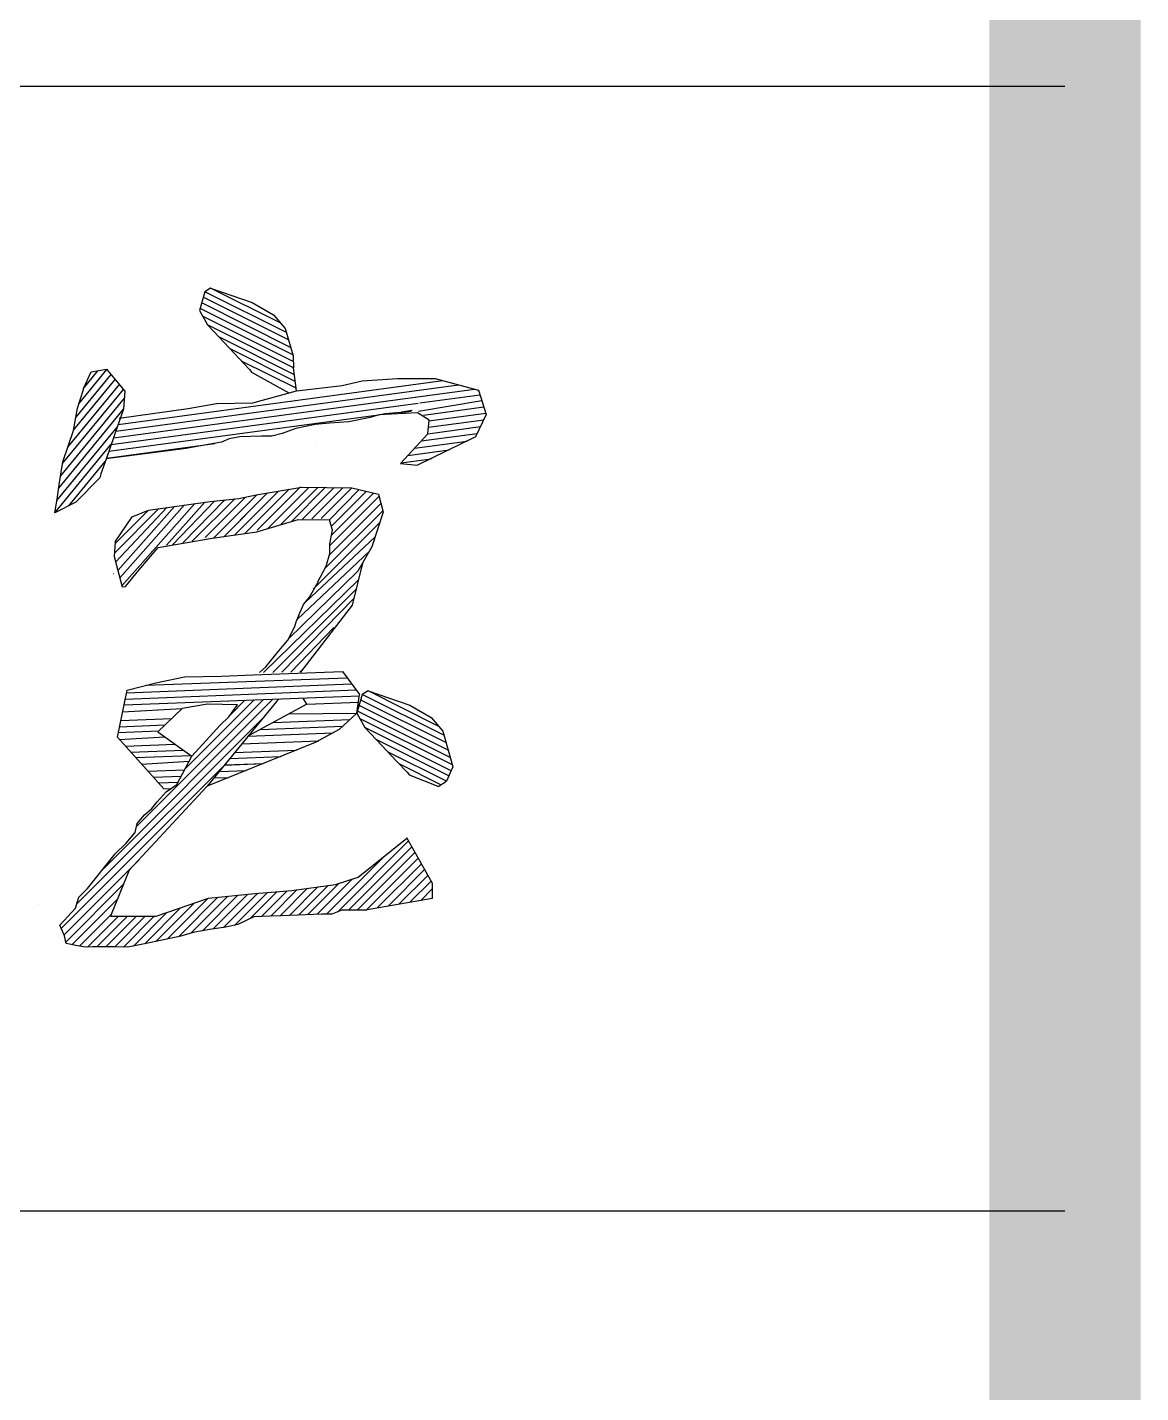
# Model space of a CAD drawing. Extents: x 14207793 to 14719554, y -1675802 to -1228715.
# Drawn here: x 14392332 to 14393067, y -1348735 to -1347833 of the extents above; entities that cross this region are included whole.
import ezdxf

# ---------------------------------------------------------------- set-up
doc = ezdxf.new("R2010")
doc.units = 0
doc.header["$LTSCALE"] = 500
doc.header["$MEASUREMENT"] = 0
doc.layers.get('0').update_dxf_attribs({"linetype": 'CONTINUOUS'})
doc.layers.add('PUB_TITLE', color=4, linetype='CONTINUOUS')

# ---------------------------------------------------------------- blocks, each defined once
blk = doc.blocks.new('whb')
at = {"color": 6, "ltscale": 0.333333}
for p, q in [((7937924.6, -471072.96, -14460.69), (7937921.39, -471084.2, -14460.69)), ((7937928.03, -471070.84, -14460.69), (7937924.6, -471072.96, -14460.69)), ((7937973.67, -471097.49, -14460.69), (7937924.6, -471072.96, -14460.69)), ((7937970.33, -471091.98, -14460.69), (7937928.03, -471070.84, -14460.69)), ((7937928.03, -471070.84, -14460.69), (7937953.18, -471079.39, -1446.07)), ((7937977.57, -471110.94, -14460.69), (7937921.72, -471083.03, -14460.69)), ((7937976.27, -471106.46, -14460.69), (7937922.68, -471079.67, -14460.69)), ((7937974.97, -471101.97, -14460.69), (7937923.64, -471076.31, -14460.69)), ((7937953.18, -471079.39, -1446.07), (7937965.98, -471086.81, -1446.07)), ((7937921.39, -471084.2, -14460.69), (7937926.09, -471092.88, -14460.69)), ((7937977.87, -471114.93, -14460.69), (7937923.24, -471087.62, -14460.69)), ((7937965.98, -471086.81, -1446.07), (7937973, -471095.15, -1446.07)), ((7937978.08, -471118.87, -14460.69), (7937926.09, -471092.88, -14460.69)), ((7937926.09, -471092.88, -14460.69), (7937933.14, -471100.34, -14460.69)), ((7937978.56, -471122.94, -14460.69), (7937932.96, -471100.15, -14460.69)), ((7937933.14, -471100.34, -14460.69), (7937945.33, -471113.24, -14460.69)), ((7937973, -471095.15, -1446.07), (7937977.69, -471111.49, -1446.07)), ((7937979.05, -471127.02, -14460.69), (7937939.83, -471107.42, -14460.69)), ((7937967.68, -471105.45, -14460.69), (7937967.68, -471105.45, -14460.69)), ((7937967.68, -471105.45, -14460.69), (7937967.68, -471105.45, -14460.69)), ((7937945.33, -471113.24, -14460.69), (7937951.51, -471119.78, -14460.69)), ((7937945.33, -471113.24, -14460.69), (7937945.33, -471113.24, -14460.69)), ((7937979.53, -471131.1, -14460.69), (7937946.7, -471114.69, -14460.69)), ((7937977.69, -471111.49, -1446.07), (7937978.08, -471118.87, -14460.69)), ((7937846.87, -471148.73, -14460.69), (7937868.14, -471122.86, -14460.69)), ((7937848.67, -471140.54, -14460.69), (7937865.65, -471119.88, -14460.69)), ((7937851.42, -471131.19, -14460.69), (7937860.15, -471120.57, -14460.69)), ((7937851.42, -471131.19, -14460.69), (7937856.21, -471121.25, -14460.69)), ((7937856.21, -471121.25, -14460.69), (7937865.45, -471119.64, -14460.69)), ((7937856.21, -471121.25, -14460.69), (7937856.21, -471121.25, -14460.69)), ((7937865.45, -471119.64, -14460.69), (7937876.48, -471132.81, -14460.69)), ((7937951.51, -471119.78, -14460.69), (7937952.97, -471121.65, -14460.69)), ((7937951.51, -471119.78, -14460.69), (7937951.51, -471119.78, -14460.69)), ((7937952.97, -471121.65, -14460.69), (7937952.97, -471121.65, -14460.69)), ((7937975.27, -471134, -7230.35), (7937952.97, -471121.65, -14460.69)), ((7937979.72, -471132.67, -7230.35), (7937978.08, -471118.87, -14460.69)), ((7938019.27, -471126.65, -7230.35), (7938040.57, -471125.12, -7230.35)), ((7938040.57, -471125.12, -7230.35), (7938063.25, -471125.22, -7230.35)), ((7938063.25, -471125.22, -7230.35), (7938089.31, -471132.2, -7230.35)), ((7937838.93, -471176.38, -14460.69), (7937875.61, -471131.77, -14460.69)), ((7937842.1, -471166.52, -14460.69), (7937873.12, -471128.8, -14460.69)), ((7937845.57, -471156.3, -14460.69), (7937870.63, -471125.83, -14460.69)), ((7937847.82, -471143.15, -14460.69), (7937851.46, -471131.92, -14460.69)), ((7937851.46, -471131.92, -14460.69), (7937851.42, -471131.19, -14460.69)), ((7937869.57, -471160.99, -7230.35), (7938086.94, -471131.57, -7230.35)), ((7937870.99, -471156.95, -7230.35), (7938077.4, -471129.01, -7230.35)), ((7937872.41, -471152.91, -7230.35), (7938067.86, -471126.46, -7230.35)), ((7937876.48, -471132.81, -14460.69), (7937875.63, -471143.75, -14460.69)), ((7937953.49, -471139.85, -7230.35), (7937979.72, -471132.67, -7230.35)), ((7937979.72, -471132.67, -7230.35), (7938007.38, -471129.38, -7230.35)), ((7937984.41, -471132.1, -14460.69), (7937984.41, -471132.1, -14460.69)), ((7938007.38, -471129.38, -7230.35), (7938019.27, -471126.65, -7230.35)), ((7938088.83, -471132.88, -7230.35), (7938088.83, -471132.88, -7230.35)), ((7938089.31, -471132.2, -7230.35), (7938094.09, -471146.94, -7230.35)), ((7937837.77, -471183.79, -14460.69), (7937876.15, -471137.12, -14460.69)), ((7937868.15, -471165.02, -7230.35), (7938053.03, -471140, -7230.35)), ((7937914.53, -471143.26, -7230.35), (7937931.57, -471140.32, -7230.35)), ((7937931.57, -471140.32, -7230.35), (7937953.49, -471139.85, -7230.35)), ((7937931.57, -471140.32, -7230.35), (7937931.57, -471140.32, -7230.35)), ((7937978.64, -471137.59, -7230.35), (7937978.64, -471137.59, -7230.35)), ((7938053.35, -471144.79, -7230.35), (7938091.34, -471138.46, -7230.35)), ((7938053.98, -471139.87, -7230.35), (7938090.2, -471134.97, -7230.35)), ((7937836.61, -471191.21, -14460.69), (7937875.63, -471143.75, -14460.69)), ((7937845.55, -471156.43, -14460.69), (7937847.82, -471143.15, -14460.69)), ((7937866.73, -471169.06, -7230.35), (7938029.16, -471147.08, -7230.35)), ((7937875.63, -471143.75, -14460.69), (7937871.85, -471154.51, -14460.69)), ((7937873.08, -471149.15, -13981.32), (7937914.53, -471143.26, -7230.35)), ((7938024.11, -471148.66, -7230.35), (7938011.32, -471151.3, -7230.35)), ((7938028.25, -471147.42, -7230.35), (7938024.11, -471148.66, -7230.35)), ((7938033.19, -471146.44, -7230.35), (7938028.25, -471147.42, -7230.35)), ((7938028.25, -471147.42, -7230.35), (7938028.25, -471147.42, -7230.35)), ((7938052.59, -471145.92, -7230.35), (7938029.16, -471147.08, -7230.35)), ((7938039.95, -471145.8, -7230.35), (7938033.19, -471146.44, -7230.35)), ((7938033.19, -471146.44, -7230.35), (7938033.19, -471146.44, -7230.35)), ((7938043.89, -471145.76, -7230.35), (7938039.95, -471145.8, -7230.35)), ((7938039.95, -471145.8, -7230.35), (7938039.95, -471145.8, -7230.35)), ((7938039.95, -471145.8, -7230.35), (7938039.95, -471145.8, -7230.35)), ((7938042.84, -471145.23, -7230.35), (7938049.42, -471144.34, -7230.35)), ((7938048.79, -471145.1, -7230.35), (7938043.89, -471145.76, -7230.35)), ((7938043.89, -471145.76, -7230.35), (7938043.89, -471145.76, -7230.35)), ((7938059.6, -471150.23, -7230.35), (7938052.59, -471145.92, -7230.35)), ((7938056.19, -471147.27, -7230.35), (7938092.6, -471142.34, -7230.35)), ((7938059.56, -471150.66, -7230.35), (7938093.79, -471146.03, -7230.35)), ((7938094.09, -471146.94, -7230.35), (7938087.65, -471160.4, -7230.35)), ((7937835.45, -471198.62, -14460.69), (7937871.95, -471154.23, -14460.69)), ((7937839.1, -471175.32, -14460.69), (7937845.55, -471156.43, -14460.69)), ((7937871.85, -471154.51, -14460.69), (7937865.31, -471173.11, -14460.69)), ((7937979.47, -471155.39, -7230.35), (7937971.25, -471158.31, -7230.35)), ((7937991, -471152.88, -7230.35), (7937979.47, -471155.39, -7230.35)), ((7937999.65, -471152.16, -7230.35), (7937991, -471152.88, -7230.35)), ((7937991, -471152.88, -7230.35), (7937991, -471152.88, -7230.35)), ((7938011.32, -471151.3, -7230.35), (7937999.65, -471152.16, -7230.35)), ((7938058.85, -471158.45, -7230.35), (7938059.6, -471150.23, -7230.35)), ((7938058.85, -471158.45, -7230.35), (7938090.64, -471154.14, -7230.35)), ((7938059.2, -471154.55, -7230.35), (7938092.61, -471150.03, -7230.35)), ((7937834.29, -471206.03, -14460.69), (7937868.26, -471164.72, -14460.69)), ((7937865.31, -471173.1, -7230.35), (7937930.58, -471164.27, -7230.35)), ((7937926.6, -471165.03, -7230.35), (7937913.31, -471167.28, -7230.35)), ((7937934.56, -471163.5, -7230.35), (7937926.6, -471165.03, -7230.35)), ((7937939.27, -471161.5, -7230.35), (7937934.56, -471163.5, -7230.35)), ((7937945.7, -471160.41, -7230.35), (7937939.27, -471161.5, -7230.35)), ((7937958.79, -471160, -7230.35), (7937945.7, -471160.41, -7230.35)), ((7937964.89, -471159.85, -7230.35), (7937958.79, -471160, -7230.35)), ((7937962.85, -471159.9, -7230.35), (7937967.01, -471159.34, -7230.35)), ((7937971.25, -471158.31, -7230.35), (7937964.89, -471159.85, -7230.35)), ((7937991.46, -471165.32, -7230.35), (7937991.46, -471165.32, -7230.35)), ((7938058.84, -471158.47, -7230.35), (7938042.47, -471176.32, -7230.35)), ((7938050.83, -471167.2, -7230.35), (7938082.5, -471162.92, -7230.35)), ((7938087.65, -471160.4, -7230.35), (7938052.75, -471177.48, -7230.35)), ((7938054.84, -471162.84, -7230.35), (7938088.67, -471158.26, -7230.35)), ((7937865.31, -471173.11, -14460.69), (7937861.99, -471182.55, -14460.69)), ((7937913.31, -471167.28, -7230.35), (7937865.11, -471173.68, -13744.13)), ((7937865.31, -471173.11, -14460.69), (7937865.31, -471173.11, -14460.69)), ((7938042.83, -471175.94, -7230.35), (7938060.91, -471173.49, -7230.35)), ((7938046.83, -471171.57, -7230.35), (7938071.71, -471168.2, -7230.35)), ((7937837.13, -471187.89, -14460.69), (7937839.1, -471175.32, -14460.69)), ((7937839.1, -471175.32, -14460.69), (7937839.1, -471175.32, -14460.69)), ((7937839.1, -471175.32, -14460.69), (7937839.1, -471175.32, -14460.69)), ((7937842.72, -471201.79, -14460.69), (7937864.57, -471175.2, -14460.69)), ((7937861.99, -471182.55, -14460.69), (7937861.37, -471185.11, -14460.69)), ((7937861.99, -471182.55, -14460.69), (7937861.99, -471182.55, -14460.69)), ((7938042.47, -471176.32, -7230.35), (7938052.75, -471177.48, -7230.35)), ((7937835.56, -471197.94, -14460.69), (7937837.13, -471187.89, -14460.69)), ((7937846.79, -471199.74, -14460.69), (7937861.37, -471185.11, -14460.69)), ((7937861.37, -471185.11, -14460.69), (7937861.37, -471185.11, -14460.69)), ((7937955.52, -471195.29), (7937983.01, -471190.57, -7230.35)), ((7937956.07, -471216.56, -7230.35), (7937982.17, -471190.46, -7230.35)), ((7937962.45, -471215.57, -7230.35), (7937987.37, -471190.65, -7230.35)), ((7937970.14, -471213.26, -7230.35), (7937992.66, -471190.75, -7230.35)), ((7937976.68, -471211.31, -7230.35), (7937997.15, -471190.83, -7230.35)), ((7937983.01, -471190.57, -7230.35), (7938013.02, -471191.14, -7230.35)), ((7937983.4, -471209.98, -7230.35), (7938002.44, -471190.94, -7230.35)), ((7937834.29, -471206.03, -14460.69), (7937835.56, -471197.94, -14460.69)), ((7937890.69, -471204.41, -7230.35), (7937927.73, -471199.2, -7230.35)), ((7937905.2, -471225.44, -7230.35), (7937930.58, -471198.91, -7230.35)), ((7937911.24, -471224.14, -7230.35), (7937936.56, -471198.31, -7230.35)), ((7937917.04, -471223.25, -7230.35), (7937942.57, -471197.71, -7230.35)), ((7937924.73, -471220.95, -7230.35), (7937949.05, -471196.63, -7230.35)), ((7937927.73, -471199.2, -7230.35), (7937944.99, -471197.47)), ((7937929.76, -471221.31, -7230.35), (7937955.86, -471195.21, -7230.35)), ((7937935.74, -471220.71, -7230.35), (7937962.34, -471194.12, -7230.35)), ((7937942.37, -471219.48, -7230.35), (7937968.85, -471193, -7230.35)), ((7937944.99, -471197.47), (7937955.52, -471195.29)), ((7937948.67, -471218.57, -7230.35), (7937975.36, -471191.88, -7230.35)), ((7937989.03, -471209.73, -7230.35), (7938007.73, -471191.04, -7230.35)), ((7937994.67, -471209.49, -7230.35), (7938013.02, -471191.14, -7230.35)), ((7937999.71, -471210.36, -7230.35), (7938017.39, -471192.16, -7230.35)), ((7937999.96, -471225.76, -7230.35), (7938029.56, -471196.16, -7230.35)), ((7938001.03, -471219.3, -7230.35), (7938026.13, -471194.2, -7230.35)), ((7938001.09, -471213.85, -7230.35), (7938021.76, -471193.18, -7230.35)), ((7938013.02, -471191.14, -7230.35), (7938029.26, -471194.93)), ((7938029.26, -471194.93), (7938031.89, -471205.62)), ((7937846.79, -471199.74, -14460.69), (7937834.29, -471206.03, -14460.69)), ((7937870.13, -471230.36, -7230.35), (7937896.96, -471203.53, -7230.35)), ((7937870.56, -471224.54, -7230.35), (7937890.69, -471204.41, -7230.35)), ((7937870.86, -471235.77, -7230.35), (7937901.64, -471202.87, -7230.35)), ((7937872.19, -471240.89, -7230.35), (7937906.3, -471202.21, -7230.35)), ((7937873.34, -471245.32, -7230.35), (7937912.36, -471201.36, -7230.35)), ((7937874.55, -471249.99, -7230.35), (7937918.46, -471200.5, -7230.35)), ((7937880.84, -471208.54, -7230.35), (7937890.69, -471204.41, -7230.35)), ((7937901.51, -471225.63, -7230.35), (7937924.55, -471199.65, -7230.35)), ((7937935.74, -471220.71, -7230.35), (7937955.95, -471200.51, -7230.35)), ((7937997.06, -471239.44, -7230.35), (7938031.69, -471204.81, -7230.35)), ((7937999.71, -471231.4, -7230.35), (7938030.63, -471200.48, -7230.35)), ((7938031.89, -471205.62), (7938025.21, -471226.59)), ((7937833.99, -471207.98, -14460.69), (7937833.99, -471207.98, -14460.69)), ((7937870.63, -471223.56, -7230.35), (7937880.84, -471208.54, -7230.35)), ((7937955.91, -471217.53), (7937980.75, -471210.09)), ((7937980.75, -471210.09), (7937999.71, -471210.36, -7230.35)), ((7937989.77, -471252.12, -7230.35), (7938029.84, -471212.05, -7230.35)), ((7938001.55, -471216.56, -7230.35), (7937999.71, -471210.36, -7230.35)), ((7937870.63, -471223.56, -7230.35), (7937869.98, -471232.36, -7230.35)), ((7937871.86, -471223.19, -7230.35), (7937871.86, -471223.19, -7230.35)), ((7937896.45, -471226.91, -7230.35), (7937929.06, -471221.4)), ((7937929.06, -471221.4), (7937955.91, -471217.53)), ((7937985.4, -471259.62, -7230.35), (7938027.16, -471220.49, -7230.35)), ((7937999.96, -471224.82, -7230.35), (7938001.55, -471216.56, -7230.35)), ((7937884.74, -471240.58, -8728.79), (7937896.45, -471226.91, -7230.35)), ((7937893.1, -471229.85, -7230.35), (7937892.53, -471229.52, -7230.35)), ((7937980.35, -471270.06, -7230.35), (7938023.67, -471229.27, -7230.35)), ((7937997.74, -471238.16, -7230.35), (7937999.96, -471230.54, -7230.35)), ((7937999.96, -471230.54, -7230.35), (7937999.96, -471224.82, -7230.35)), ((7938025.21, -471226.59), (7938016.76, -471241.3, -7230.35)), ((7937869.98, -471232.36, -7230.35), (7937874.72, -471250.64, -8405.45)), ((7937992.66, -471247.69, -7230.35), (7937997.74, -471238.16, -7230.35)), ((7938019.55, -471236.45, -7230.35), (7938013.26, -471261.68, -7230.35)), ((7937869.52, -471242.93, -7230.35), (7937869.35, -471242.87, -7230.35)), ((7937876.71, -471250.47, -7230.35), (7937884.74, -471240.58, -8728.79)), ((7937959.99, -471302.28, -7230.35), (7938017.05, -471246.46, -7230.35)), ((7937974.9, -471281.98, -7230.35), (7938016.76, -471241.3, -7230.35)), ((7937987.53, -471256.92, -7230.35), (7937992.61, -471248.02, -7230.35)), ((7937992.61, -471248.02, -7230.35), (7937992.66, -471247.69, -7230.35)), ((7937874.72, -471250.64, -7230.35), (7937876.71, -471250.47, -7230.35)), ((7937965.44, -471302.22, -7230.35), (7938015.47, -471252.18, -7230.35)), ((7937970.9, -471302.15, -7230.35), (7938014.53, -471257.45, -7230.35)), ((7937981.49, -471267.4, -7230.35), (7937984.03, -471261.36, -7230.35)), ((7938013.26, -471261.68, -7230.35), (7937982.24, -471302.01, -7230.35)), ((7937984.03, -471261.36, -7230.35), (7937987.53, -471256.92, -7230.35)), ((7937987.53, -471256.92, -7230.35), (7937987.53, -471256.92, -7230.35)), ((7937978.83, -471274.63, -7230.35), (7937979.59, -471271.84, -7230.35)), ((7937979.59, -471271.84, -7230.35), (7937981.49, -471267.4, -7230.35)), ((7937974.47, -471282.78, -7230.35), (7937978.83, -471274.63, -7230.35)), ((7937976.35, -471302.08, -7230.35), (7938002.19, -471275.18, -7230.35)), ((7937978.83, -471274.63, -7230.35), (7937978.83, -471274.63, -7230.35)), ((7937961.36, -471298.77, -7230.35), (7937969.18, -471289.23, -7230.35)), ((7937969.18, -471289.23, -7230.35), (7937974.47, -471282.78, -7230.35)), ((7937889.33, -471309.9, -7230.35), (7938010.19, -471305.37, -7230.35)), ((7937895.15, -471308.42, -7230.35), (7937912.27, -471304.95, -7230.35)), ((7937912.27, -471304.95, -7230.35), (7937934.55, -471304.36, -7230.35)), ((7937912.27, -471304.95, -7230.35), (7937912.27, -471304.95, -7230.35)), ((7937934.55, -471304.36, -7230.35), (7937953.63, -471303.69, -7230.35)), ((7937953.63, -471303.69, -7230.35), (7938007.45, -471301.71, -7230.35)), ((7937957.42, -471302.31, -7230.35), (7937961.36, -471298.77, -7230.35)), ((7937960.86, -471301.02, -7230.35), (7937960.86, -471301.02, -7230.35)), ((7937961.36, -471298.77, -7230.35), (7937961.36, -471298.77, -7230.35)), ((7937981.81, -471302.02, -7230.35), (7937984.18, -471299.65, -7230.35)), ((7938007.45, -471301.71, -7230.35), (7938017.76, -471315.48, -7230.35)), ((7937871.96, -471341.17), (7937877.72, -471312.87)), ((7937876.62, -471318.27, -7230.35), (7938015.67, -471312.69, -7230.35)), ((7937877.41, -471314.41, -7230.35), (7938012.93, -471309.03, -7230.35)), ((7937877.72, -471312.87, -7230.35), (7937895.15, -471308.42, -7230.35)), ((7938022.86, -471313.36), (7938019.43, -471315.48)), ((7938065.16, -471334.5), (7938022.86, -471313.36)), ((7938022.86, -471313.36), (7938048.01, -471321.91, 13014.62)), ((7937863.25, -471420.58, -7230.35), (7937965.5, -471318.33, -7230.35)), ((7937875.93, -471321.7, -7230.35), (7938017.64, -471316.38, -7230.35)), ((7937883.31, -471395.13, -7230.35), (7937959.89, -471318.54, -7230.35)), ((7937926.26, -471321.24, -7230.35), (7937910.89, -471323.93, -7230.35)), ((7937912.61, -471360.44, -7230.35), (7937954.29, -471318.75, -7230.35)), ((7937967.71, -471319.73, -7230.35), (7937925.94, -471370.67, -7230.35)), ((7937944.22, -471321.81, -7230.35), (7937926.26, -471321.24, -7230.35)), ((7937939.13, -471328.94, -7230.35), (7937944.22, -471321.81, -7230.35)), ((7937940.15, -471327.51, -7230.35), (7937948.69, -471318.96, -7230.35)), ((7937985.93, -471321.41, -7230.35), (7937950.54, -471340.67)), ((7937968.96, -471318.2, -7230.35), (7937967.71, -471319.73, -7230.35)), ((7937985.93, -471321.41, -7230.35), (7937983.86, -471317.64, -2568.2)), ((7937985.93, -471321.41, -7230.35), (7938017.12, -471320.17, -7230.35)), ((7938016.22, -471326.72), (7938017.76, -471315.48)), ((7938019.43, -471315.48), (7938016.22, -471326.72)), ((7938071.11, -471348.98), (7938017.51, -471322.19)), ((7938069.81, -471344.49), (7938018.47, -471318.83)), ((7938068.51, -471340.01), (7938019.43, -471315.48)), ((7938048.01, -471321.91, 13014.62), (7938060.81, -471329.33, 13014.62)), ((7937847.38, -471441.83, -7230.35), (7937959.62, -471329.6, -7230.35)), ((7937873.77, -471331.1, -7230.35), (7937904.74, -471329.87, -7230.35)), ((7937875.05, -471326, -7230.35), (7937910.89, -471323.93, -7230.35)), ((7937882.57, -471328.27, -7230.35), (7937882.57, -471328.27, -7230.35)), ((7937896.32, -471338), (7937910.89, -471323.93, -7230.35)), ((7937933.73, -471334.02, -7230.35), (7937939.13, -471328.94, -7230.35)), ((7937939.13, -471328.94, -7230.35), (7937939.13, -471328.94, -7230.35)), ((7937965.77, -471332.38), (7938012.01, -471330.64)), ((7937975.25, -471327.22), (7938016.22, -471326.72)), ((7938016.22, -471326.72, -7230.35), (7938005.55, -471336.66, -7230.35)), ((7938016.22, -471326.72), (7938020.92, -471335.4)), ((7938072.41, -471353.46), (7938016.55, -471325.55)), ((7938073.7, -471357.95), (7938018.07, -471330.14)), ((7938060.81, -471329.33, 13014.62), (7938067.83, -471337.67, 13014.62)), ((7937872.28, -471338.38, -7230.35), (7937896.88, -471337.46, -7230.35)), ((7937872.98, -471334.96, -7230.35), (7937900.62, -471333.85, -7230.35)), ((7937896.32, -471338, -7230.35), (7937916.77, -471352.7, -7230.35)), ((7937916.77, -471352.7, -7230.35), (7937933.73, -471334.02, -7230.35)), ((7937950.54, -471340.67), (7938001.95, -471338.6)), ((7937958.08, -471336.57), (7938007.77, -471334.59)), ((7938005.55, -471336.66, -7230.35), (7937991.05, -471344.47, -7230.35)), ((7938005.55, -471336.66, -7230.35), (7938005.55, -471336.66, -7230.35)), ((7938072.91, -471361.39), (7938020.92, -471335.4)), ((7938020.92, -471335.4), (7938027.97, -471342.86)), ((7938067.83, -471337.67, 13014.62), (7938074, -471358.98, 13014.62)), ((7937871.96, -471341.17, -7230.35), (7937899.84, -471372.38, -7230.35)), ((7937873.03, -471342.6, -7230.35), (7937900.51, -471341.01, -7230.35)), ((7937876.75, -471346.53, -7230.35), (7937906.54, -471345.34, -7230.35)), ((7937991.05, -471344.47, -7230.35), (7937925.94, -471370.67, -7230.35)), ((7937946.86, -471345.16, -7230.35), (7937993.19, -471343.32, -7230.35)), ((7938071.5, -471364.51), (7938027.79, -471342.67)), ((7938027.97, -471342.86), (7938040.16, -471355.76)), ((7937880.05, -471350.23, -7230.35), (7937911.56, -471348.96, -7230.35)), ((7937883, -471353.52, -7230.35), (7937916.18, -471352.28, -7230.35)), ((7937907.68, -471369.6, -7230.35), (7937916.77, -471352.7, -7230.35)), ((7937939.57, -471354.06, -7230.35), (7937970.26, -471352.84, -7230.35)), ((7937942.48, -471350.51, -7230.35), (7937979.78, -471349.01, -7230.35)), ((7938070.08, -471367.64), (7938034.66, -471349.94)), ((7938062.52, -471347.97), (7938062.52, -471347.97)), ((7938062.52, -471347.97), (7938062.52, -471347.97)), ((7937838.11, -471456.5, -7230.35), (7937935.07, -471359.54, -7230.35)), ((7937886.46, -471357.4, -7230.35), (7937915.13, -471355.74, -7230.35)), ((7937890.26, -471361.66, -7230.35), (7937912.43, -471360.78, -7230.35)), ((7937933.18, -471361.85, -7230.35), (7937949.48, -471361.2, -7230.35)), ((7937936.35, -471357.98, -7230.35), (7937959.82, -471357.04, -7230.35)), ((7937936.44, -471357.87, -7230.35), (7937959.95, -471356.99, -7230.35)), ((7938040.16, -471355.76), (7938046.35, -471362.3)), ((7938040.16, -471355.76), (7938040.16, -471355.76)), ((7938066.75, -471369.81), (7938041.53, -471357.21)), ((7938046.35, -471362.3), (7938047.8, -471364.17)), ((7938046.35, -471362.3), (7938046.35, -471362.3)), ((7938074, -471358.98, 13014.62), (7938070.08, -471367.64)), ((7937925.94, -471370.67, -7230.35), (7937879.1, -471421.37, -7230.35)), ((7937893.56, -471365.35, -7230.35), (7937910.33, -471364.68, -7230.35)), ((7937896.53, -471368.67, -7230.35), (7937908.42, -471368.23, -7230.35)), ((7937901.33, -471374.04, -7230.35), (7937907.68, -471369.6, -7230.35)), ((7937911.49, -471363.88, -7230.35), (7937911.49, -471363.88, -7230.35)), ((7937929.96, -471365.76, -7230.35), (7937939.03, -471365.4, -7230.35)), ((7938047.8, -471364.17), (7938047.8, -471364.17)), ((7938065.14, -471370.86), (7938047.8, -471364.17)), ((7938065.14, -471370.86), (7938070.08, -471367.64)), ((7937892.75, -471384.21, -7230.35), (7937895.93, -471380.08, -7230.35)), ((7937895.93, -471380.08, -7230.35), (7937901.33, -471374.04, -7230.35)), ((7937895.93, -471380.08, -7230.35), (7937895.93, -471380.08, -7230.35)), ((7937899.84, -471372.38, -7230.35), (7937904.05, -471372.14, -7230.35)), ((7937901.33, -471374.04, -7230.35), (7937901.33, -471374.04, -7230.35)), ((7937883.74, -471393.1, -7230.35), (7937888.31, -471388.02, -7230.35)), ((7937888.31, -471388.02, -7230.35), (7937892.75, -471384.21, -7230.35)), ((7937882.59, -471398.5, -7230.35), (7937883.74, -471393.1, -7230.35)), ((7937877.24, -471404.94, -7230.35), (7937882.59, -471398.5, -7230.35)), ((7938004.64, -471446.28, -7230.35), (7938047.24, -471403.68, -7230.35)), ((7938016.97, -471425.46, -7230.35), (7938046.3, -471402.08, -7230.35)), ((7938061.43, -471428.95, -7230.35), (7938046.17, -471401.76, -7230.35)), ((7937853.9, -471432.23, -7230.35), (7937870.52, -471411.52, -7230.35)), ((7937870.52, -471411.52, -7230.35), (7937877.24, -471404.94, -7230.35)), ((7938011.03, -471445.29, -7230.35), (7938049.18, -471407.14, -7230.35)), ((7938016.42, -471445.29, -7230.35), (7938051.12, -471410.59, -7230.35)), ((7937839.78, -471460.21, -7230.35), (7937884.76, -471415.24, -7230.35)), ((7937997.8, -471447.73, -7230.35), (7938032.3, -471413.24, -7230.35)), ((7938021.63, -471445.47, -7230.35), (7938053.06, -471414.04, -7230.35)), ((7938028.45, -471444.04, -7230.35), (7938054.99, -471417.49, -7230.35)), ((7938034.98, -471442.89, -7230.35), (7938056.93, -471420.95, -7230.35)), ((7937879.1, -471421.37, -7230.35), (7937867.66, -471449, -7230.35)), ((7937986.7, -471448.06, -7230.35), (7938005.55, -471429.2, -7230.35)), ((7937992.31, -471447.84, -7230.35), (7938013.58, -471426.57, -7230.35)), ((7938003.29, -471429.95, -7230.35), (7938016.97, -471425.46, -7230.35)), ((7938041.52, -471441.75, -7230.35), (7938058.87, -471424.4, -7230.35)), ((7938048.06, -471440.6, -7230.35), (7938060.81, -471427.85, -7230.35)), ((7938061.43, -471428.95, -7230.35), (7938061.43, -471438.26, -7230.35)), ((7937840.83, -471464.56, -7230.35), (7937875.62, -471429.77, -7230.35)), ((7937846.7, -471444.24, -7230.35), (7937848.6, -471437.57, -7230.35)), ((7937848.6, -471437.57, -7230.35), (7937853.9, -471432.23, -7230.35)), ((7937908.68, -471461.39, -7230.35), (7937932.45, -471437.62, -7230.35)), ((7937916.21, -471459.25, -7230.35), (7937938.46, -471437.01, -7230.35)), ((7937923.08, -471457.78, -7230.35), (7937944.46, -471436.39, -7230.35)), ((7937926.74, -471438.2, -7230.35), (7937954.69, -471435.35, -7230.35)), ((7937929.59, -471456.66, -7230.35), (7937950.47, -471435.78, -7230.35)), ((7937935.77, -471455.86, -7230.35), (7937956.44, -471435.2, -7230.35)), ((7937942.5, -471454.53, -7230.35), (7937962.33, -471434.69, -7230.35)), ((7937952.15, -471450.27, -7230.35), (7937968.23, -471434.18, -7230.35)), ((7937954.69, -471435.35, -7230.35), (7937976.92, -471433.44, -7230.35)), ((7937958.65, -471449.15, -7230.35), (7937974.13, -471433.68, -7230.35)), ((7937964.26, -471448.93, -7230.35), (7937980.19, -471433.01, -7230.35)), ((7937969.87, -471448.71, -7230.35), (7937986.4, -471432.18, -7230.35)), ((7937975.48, -471448.49, -7230.35), (7937992.62, -471431.36, -7230.35)), ((7937976.92, -471433.44, -7230.35), (7938003.29, -471429.95, -7230.35)), ((7937981.09, -471448.28, -7230.35), (7937998.83, -471430.54, -7230.35)), ((7938054.59, -471439.46, -7230.35), (7938061.43, -471432.62, -7230.35)), ((7937823.97, -471442.1, -6886.04), (7937823.97, -471442.1, -6886.04)), ((7937837.17, -471454.4, -7230.35), (7937846.7, -471444.24, -7230.35)), ((7937844.65, -471466.13, -7230.35), (7937871.81, -471438.97, -7230.35)), ((7937846.7, -471444.24, -7230.35), (7937846.7, -471444.24, -7230.35)), ((7937888.34, -471465.56, -7230.35), (7937909.92, -471443.98, -7230.35)), ((7937895.12, -471464.17, -7230.35), (7937918.13, -471441.16, -7230.35)), ((7937895.29, -471449, -7230.35), (7937926.74, -471438.2, -7230.35)), ((7937901.9, -471462.78, -7230.35), (7937926.34, -471438.34, -7230.35)), ((7938007.1, -471445.29, -7230.35), (7938001.06, -471447.73, -7230.35)), ((7938007.1, -471445.29, -7230.35), (7938007.1, -471445.29, -7230.35)), ((7938021.31, -471445.29, -7230.35), (7938007.1, -471445.29, -7230.35)), ((7938061.43, -471438.26, -7230.35), (7938021.31, -471445.29, -7230.35)), ((7938021.31, -471445.29, -7230.35), (7938021.31, -471445.29, -7230.35)), ((7937849.14, -471467.03, -7230.35), (7937868.01, -471448.16, -7230.35)), ((7937853.91, -471467.65, -7230.35), (7937872.56, -471449, -7230.35)), ((7937859.53, -471467.43, -7230.35), (7937877.95, -471449, -7230.35)), ((7937864.92, -471467.43, -7230.35), (7937883.34, -471449, -7230.35)), ((7937867.66, -471449, -7230.35), (7937895.29, -471449, -7230.35)), ((7937870.3, -471467.44, -7230.35), (7937888.73, -471449, -7230.35)), ((7937875.56, -471467.56, -7230.35), (7937894.12, -471449, -7230.35)), ((7937881.56, -471466.95, -7230.35), (7937901.71, -471446.8, -7230.35)), ((7937944.53, -471454.09, -7230.35), (7937937.22, -471455.67, -7230.35)), ((7937954.02, -471449.33, -7230.35), (7937944.53, -471454.09, -7230.35)), ((7937963.87, -471448.95, -7230.35), (7937954.02, -471449.33, -7230.35)), ((7937970.57, -471448.69, -7230.35), (7937963.87, -471448.95, -7230.35)), ((7937995.03, -471447.73, -7230.35), (7937970.57, -471448.69, -7230.35)), ((7937995.03, -471447.73, -7230.35), (7937995.03, -471447.73, -7230.35)), ((7938001.06, -471447.73, -7230.35), (7937995.03, -471447.73, -7230.35)), ((7938028.7, -471449.32, -7230.35), (7938028.7, -471449.32, -7230.35)), ((7937840.03, -471460.76, -7230.35), (7937837.17, -471454.4, -7230.35)), ((7937840.03, -471460.76, -7230.35), (7937840.03, -471460.76, -7230.35)), ((7937841, -471465.4, -7230.35), (7937840.03, -471460.76, -7230.35)), ((7937910.22, -471461.07, -7230.35), (7937897.84, -471463.61, -7230.35)), ((7937917.53, -471458.85, -7230.35), (7937910.22, -471461.07, -7230.35)), ((7937927.37, -471456.94, -7230.35), (7937917.53, -471458.85, -7230.35)), ((7937917.53, -471458.85, -7230.35), (7937917.53, -471458.85, -7230.35)), ((7937937.22, -471455.67, -7230.35), (7937927.37, -471456.94, -7230.35)), ((7937937.22, -471455.67, -7230.35), (7937937.22, -471455.67, -7230.35)), ((7937847.97, -471466.79, -7230.35), (7937841, -471465.4, -7230.35)), ((7937852.73, -471467.74, -7230.35), (7937847.97, -471466.79, -7230.35)), ((7937856.86, -471467.43, -7230.35), (7937852.73, -471467.74, -7230.35)), ((7937869.88, -471467.43, -7230.35), (7937856.86, -471467.43, -7230.35)), ((7937878.25, -471467.63, -7230.35), (7937869.88, -471467.43, -7230.35)), ((7937889.17, -471465.39, -7230.35), (7937878.25, -471467.63, -7230.35)), ((7937897.84, -471463.61, -7230.35), (7937889.17, -471465.39, -7230.35))]:
    blk.add_line(p, q, dxfattribs=at)

msp = doc.modelspace()

# ---------------------------------------------------------------- linework, layer by layer
at = {"color": 4, "const_width": 59.39}
msp.add_lwpolyline([(14393017.5, -1361692.5), (14388017.5, -1361692.5), (14388017.5, -1329433.58), (14393017.5, -1329433.58)], close=True, dxfattribs=at)
at = {"layer": 'PUB_TITLE'}
for p, q in [((14388017.5, -1347872.3), (14393017.5, -1347872.3, -1000)), ((14388017.5, -1348614.65), (14393017.5, -1348614.65, -1000))]:
    msp.add_line(p, q, dxfattribs=at)
for points, const_width in [([(14337117.5, -1361692.5), (14393017.5, -1361692.5), (14393017.5, -1321692.5), (14337117.5, -1321692.5)], 100), ([(14388017.5, -1345645.25), (14393017.5, -1345645.25), (14393017.5, -1351584.05), (14388017.5, -1351584.05)], 59.39)]:
    msp.add_lwpolyline(points, close=True, dxfattribs=dict(at, const_width=const_width))

# ---------------------------------------------------------------- block references
at = {"xscale": 1.096147799625993, "yscale": 1.096147800089791, "zscale": 1.0961478}
msp.add_blockref('whb', (5691311.08, -831642.34, -20012.12), dxfattribs=at)

doc.saveas('drawing.dxf')
